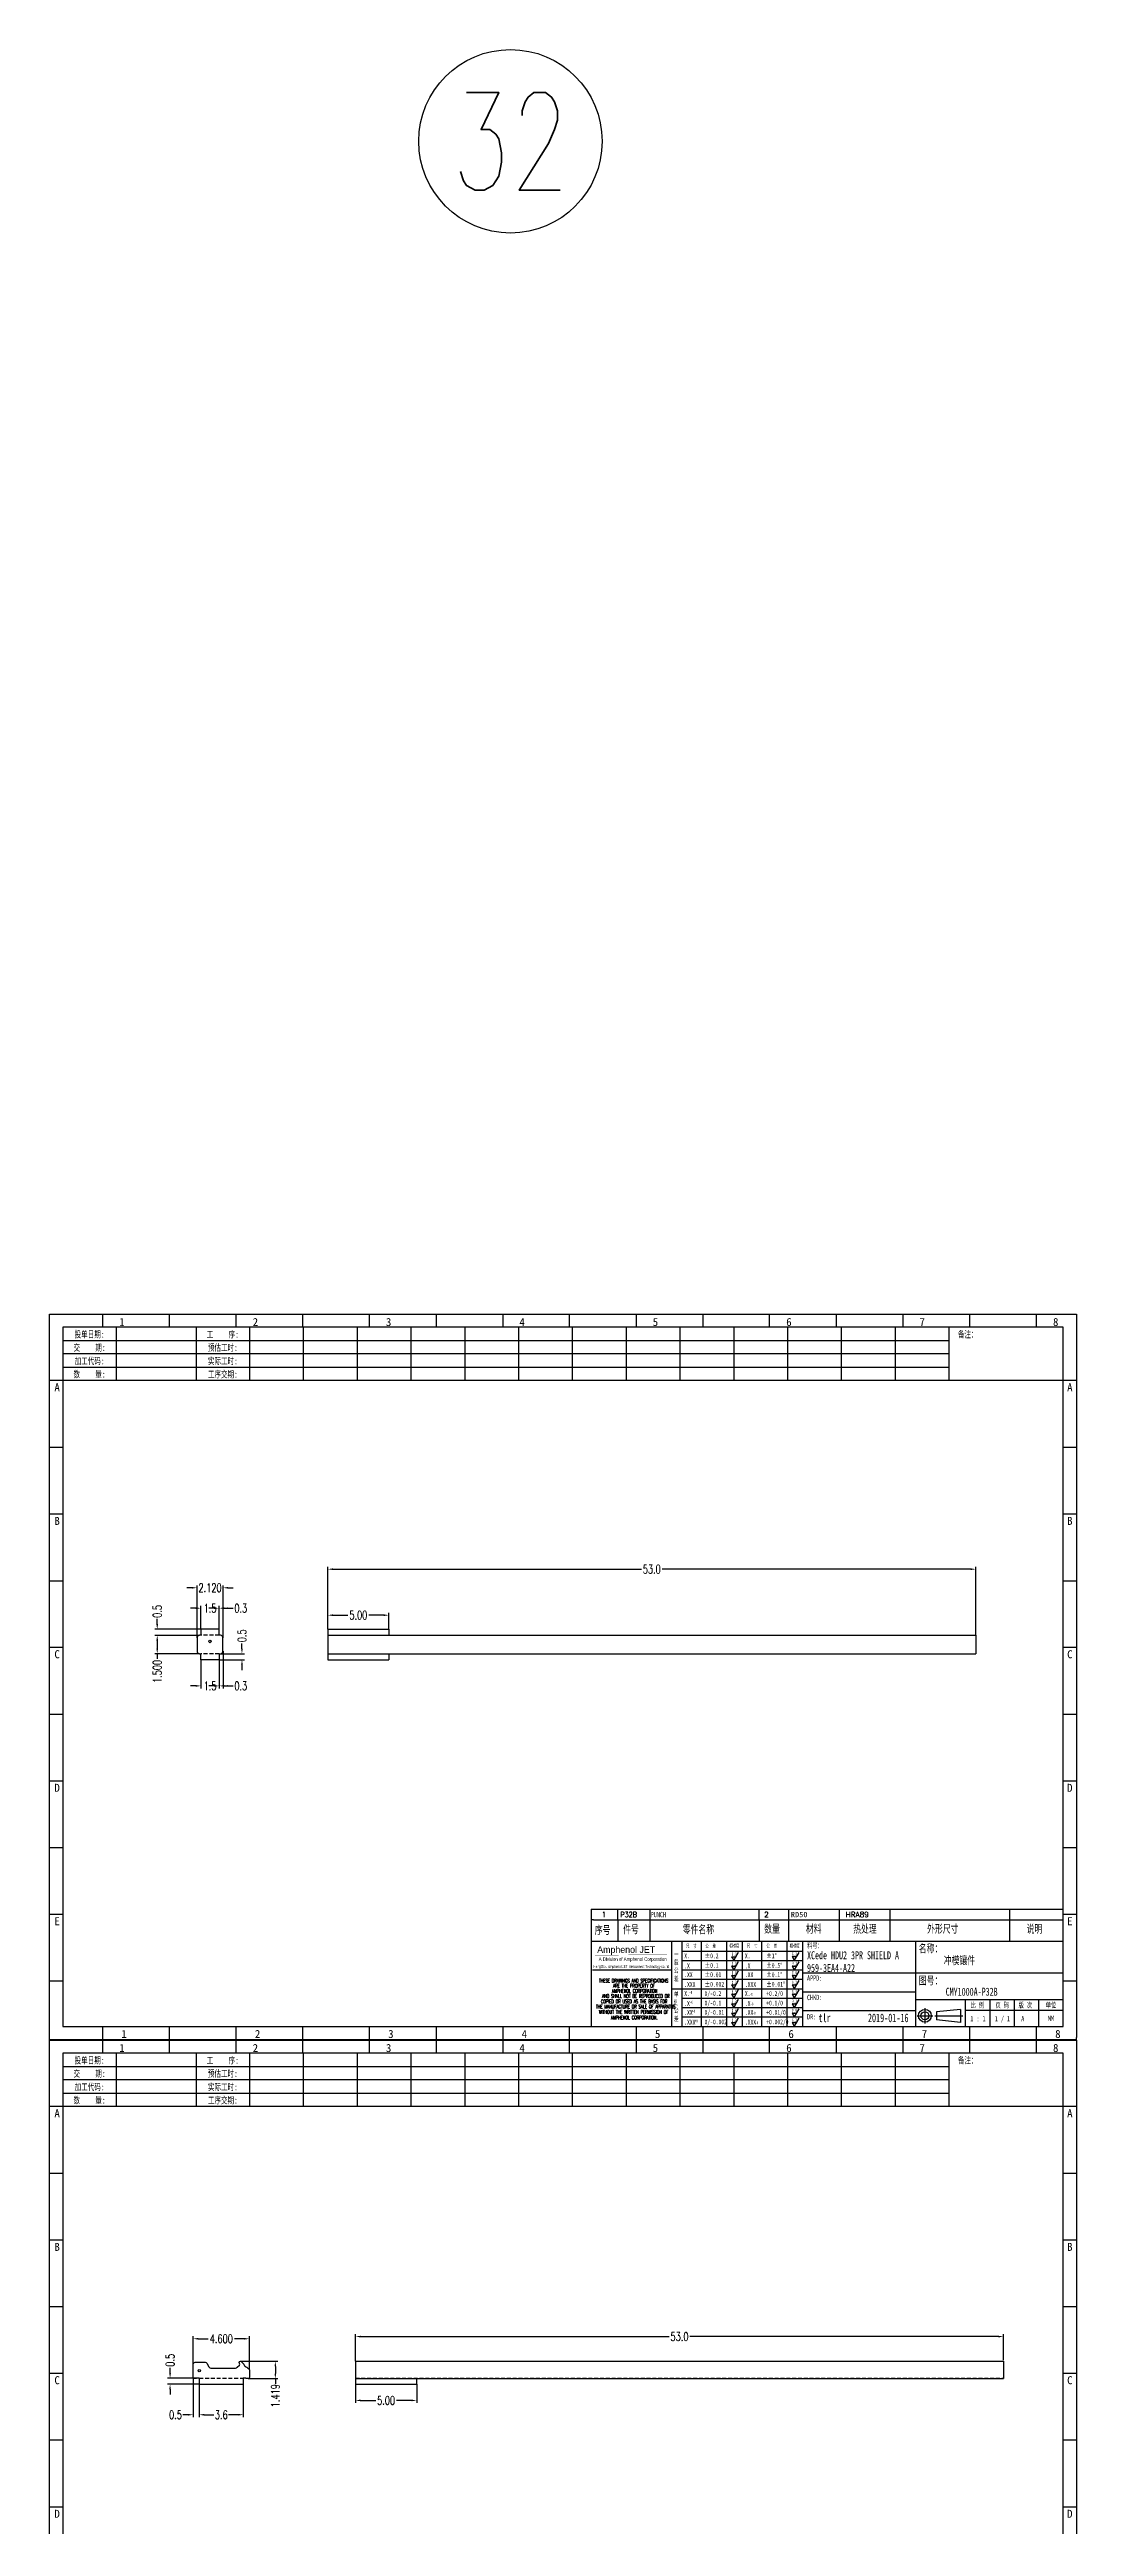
# Model space of a CAD drawing. Header units: millimetres. Extents: x -2852 to 5627, y -2271 to 1849.
# Drawn here: x -1342.4 to -1258.4, y 11.4 to 213.8 of the extents above; entities that cross this region are included whole.
import ezdxf
from ezdxf.enums import TextEntityAlignment as Align

# ---------------------------------------------------------------- set-up
doc = ezdxf.new("R2010")
doc.units = ezdxf.units.MM
doc.header["$PDSIZE"] = 3
doc.linetypes.add('DASHED2', pattern=[9.525, 6.35, -3.175])
for name, color, linetype in [('1', 7, 'Continuous'), ('11', 4, 'DASHED2'), ('41', 1, 'Continuous'), ('66', 1, 'Continuous'), ('PUNCH', 1, 'Continuous')]:
    doc.layers.add(name, color=color, linetype=linetype)
doc.styles.add('CH', font='仿宋_GB2312_0.ttf')
doc.styles.add('jet01', font='simplex.shx', dxfattribs={"width": 0.7, "bigfont": 'hztxt.shx'})
doc.styles.add('jet02', font='simplex.shx', dxfattribs={"width": 0.7})
doc.styles.add('SIMPLEX', font='SIMPLEX')
doc.styles.get("Standard").update_dxf_attribs({"font": '仿宋_GB2312_0.ttf', "width": 0.7})
doc.styles.add('TEXTSTYLE_1', font='TRIUMB.TTF')
doc.styles.add('TEXTSTYLE_2', font='TRIUM.TTF')
doc.styles.add('tk', font='', dxfattribs={"width": 0.7})
doc.styles.add('tk 2', font='仿宋_GB2312_0.ttf', dxfattribs={"width": 0.65})
doc.styles.add('tk 4', font='simplex.shx', dxfattribs={"width": 0.65, "bigfont": 'bigfont.shx'})
doc.styles.get('tk').set_extended_font_data('NSimSun')
doc.dimstyles.new('jet02', dxfattribs={"dimtxt": 3.5, "dimasz": 2.1, "dimexe": 1, "dimexo": 0, "dimgap": 0.5, "dimtad": 0, "dimtoh": 1, "dimdec": 3, "dimzin": 9, "dimdsep": 46, "dimtxsty": 'jet02', "dimcen": 0, "dimclrt": 256, "dimazin": 2, "dimtfac": 1, "dimtdec": 3, "dimtofl": 0, "dimtmove": 0, "dimatfit": 1, "dimfxl": 0, "dimarcsym": 0})

# ---------------------------------------------------------------- blocks, each defined once
blk = doc.blocks.new('A3-N')
at = {"layer": '1', "color": 1}
for p, q in [((0, 0), (0, 296.7)), ((0, 296.7), (420, 296.7)), ((21.8, 291.3), (21.8, 296.7)), ((49.1, 291.3), (49.1, 296.7)), ((76.4, 291.3), (76.4, 296.7)), ((103.6, 291.3), (103.6, 296.7)), ((103.6, 291.3), (103.6, 296.7)), ((103.6, 291.3), (103.6, 296.7)), ((130.9, 291.3), (130.9, 296.7)), ((158.2, 291.3), (158.2, 296.7)), ((185.5, 291.3), (185.5, 296.7)), ((212.7, 291.3), (212.7, 296.7)), ((240, 291.3), (240, 296.7)), ((267.3, 291.3), (267.3, 296.7)), ((294.5, 291.3), (294.5, 296.7)), ((321.8, 291.3), (321.8, 296.7)), ((349.1, 291.3), (349.1, 296.7)), ((376.4, 291.3), (376.4, 296.7)), ((403.6, 291.3), (403.6, 296.7)), ((420, 296.7), (420, 1)), ((5.5, 269.5), (0, 269.5)), ((420, 269.5), (414.5, 269.5)), ((5.5, 242.2), (0, 242.2)), ((420, 242.2), (414.5, 242.2)), ((5.5, 214.9), (0, 214.9)), ((420, 214.9), (414.5, 214.9)), ((5.5, 187.6), (0, 187.6)), ((420, 187.6), (414.5, 187.6)), ((5.5, 160.4), (0, 160.4)), ((420, 160.4), (414.5, 160.4)), ((5.5, 133.1), (0, 133.1)), ((420, 133.1), (414.5, 133.1)), ((5.5, 105.8), (0, 105.8)), ((420, 105.8), (414.5, 105.8)), ((5.5, 78.5), (0, 78.5)), ((420, 78.5), (414.5, 78.5)), ((5.5, 51.3), (0, 51.3)), ((420, 51.3), (414.5, 51.3)), ((222.5, 49.1), (221.5, 49.1)), ((221.5, 49.1), (221.5, 40.4)), ((222.5, 49.1), (414.5, 49.1)), ((232.4, 49.1), (232.4, 40.4)), ((245.5, 49.1), (245.5, 40.4)), ((290.2, 49.1), (290.2, 40.4)), ((302.2, 49.1), (302.2, 40.4)), ((322.9, 49.1), (322.9, 40.4)), ((343.6, 49.1), (343.6, 40.4)), ((392.7, 40.4), (392.7, 49.1)), ((258.6, 40.4), (258.6, 5.4)), ((308, 32.4), (258.6, 32.4)), ((266.5, 40.4), (266.5, 5.4)), ((276.8, 40.4), (276.8, 5.5)), ((291.2, 40.4), (291.2, 5.4)), ((301.5, 40.4), (301.5, 5.5)), ((308, 40.4), (308, 5.4)), ((354.1, 40.4), (354.1, 5.4)), ((5.5, 24), (0, 24)), ((308, 28.5), (258.6, 28.5)), ((308, 24.7), (258.6, 24.7)), ((414.5, 27.3), (308, 27.3)), ((420, 24), (414.5, 24)), ((308, 17), (258.6, 17)), ((308, 13.1), (258.6, 13.1)), ((354.1, 19.6), (308, 19.6)), ((308, 12), (354.1, 12)), ((414.5, 16.4), (354.1, 16.4)), ((372.5, 12.5), (362.7, 11.5)), ((362.7, 11.5), (362.7, 8.2)), ((372.5, 12.5), (372.5, 7.2)), ((374.5, 16.4), (374.5, 5.5)), ((414.5, 12), (374.5, 12)), ((384.5, 16.4), (384.5, 5.5)), ((394.5, 16.4), (394.5, 5.5)), ((404.5, 16.4), (404.5, 5.5)), ((1, 0), (0, 0)), ((420, 0), (1, 0)), ((21.8, 0), (21.8, 5.5)), ((49.1, 0), (49.1, 5.5)), ((76.4, 0), (76.4, 5.5)), ((103.6, 0), (103.6, 5.5)), ((130.9, 0), (130.9, 5.5)), ((158.2, 0), (158.2, 5.5)), ((185.5, 0), (185.5, 5.5)), ((212.7, 0), (212.7, 5.5)), ((240, 0), (240, 5.5)), ((308, 9.3), (258.6, 9.3)), ((267.3, 0), (267.3, 5.5)), ((294.5, 0), (294.5, 5.5)), ((321.8, 0), (321.8, 5.5)), ((349.1, 0), (349.1, 5.5)), ((372.5, 7.2), (362.7, 8.2)), ((376.4, 0), (376.4, 5.5)), ((403.6, 0), (403.6, 5.5)), ((420, 0), (420, 1))]:
    blk.add_line(p, q, dxfattribs=at)
at = {"layer": '1'}
for p, q in [((414.5, 278.2), (414.5, 284.7)), ((221.5, 40.4), (221.5, 5.4)), ((221.5, 40.4), (414.5, 40.4)), ((221.5, 40.4), (414.5, 40.4)), ((254.4, 40.4), (254.4, 5.4)), ((308, 36.2), (258.6, 36.2)), ((283.3, 40.4), (283.3, 5.5)), ((222.1, 28.7), (254.1, 28.7)), ((308, 20.8), (254.4, 20.8))]:
    blk.add_line(p, q, dxfattribs=at)
at = {"layer": '1', "color": 1, "ltscale": 0.05}
for p, q in [((278.9, 34), (279.8, 32.6)), ((278.9, 34), (280.6, 34)), ((281.7, 35.8), (279.8, 32.6)), ((281.7, 32), (279.8, 28.7)), ((303.7, 34.1), (304.5, 32.6)), ((303.7, 34.1), (305.4, 34.1)), ((306.4, 35.8), (304.5, 32.6)), ((306.4, 32), (304.5, 28.7)), ((278.9, 30.2), (279.8, 28.7)), ((278.9, 30.2), (280.6, 30.2)), ((278.9, 26.3), (279.8, 24.9)), ((278.9, 26.3), (280.6, 26.3)), ((278.9, 22.5), (280.6, 22.5)), ((278.9, 22.5), (279.8, 21)), ((281.7, 28.1), (279.8, 24.9)), ((281.7, 24.3), (279.8, 21)), ((281.7, 20.5), (279.8, 17.2)), ((303.7, 30.2), (305.4, 30.2)), ((303.7, 30.2), (304.5, 28.7)), ((303.7, 26.4), (304.5, 24.9)), ((303.7, 26.4), (305.4, 26.4)), ((303.7, 22.5), (305.4, 22.5)), ((303.7, 22.5), (304.5, 21)), ((306.4, 28.1), (304.5, 24.9)), ((306.4, 24.3), (304.5, 21)), ((306.4, 20.5), (304.5, 17.2)), ((278.9, 18.7), (279.8, 17.2)), ((278.9, 18.7), (280.6, 18.7)), ((278.9, 14.8), (280.6, 14.8)), ((278.9, 14.8), (279.8, 13.3)), ((278.9, 11), (279.8, 9.5)), ((278.9, 11), (280.6, 11)), ((281.7, 16.6), (279.8, 13.3)), ((281.7, 12.8), (279.8, 9.5)), ((303.7, 18.7), (304.5, 17.2)), ((303.7, 18.7), (305.4, 18.7)), ((303.7, 14.8), (305.4, 14.8)), ((303.7, 14.8), (304.5, 13.3)), ((303.7, 11), (304.5, 9.5)), ((303.7, 11), (305.4, 11)), ((306.4, 16.6), (304.5, 13.3)), ((306.4, 12.8), (304.5, 9.5)), ((278.9, 7.1), (279.8, 5.6)), ((278.9, 7.1), (280.6, 7.1)), ((281.7, 8.9), (279.8, 5.6)), ((303.7, 7.1), (305.4, 7.1)), ((303.7, 7.1), (304.5, 5.6)), ((306.4, 8.9), (304.5, 5.6))]:
    blk.add_line(p, q, dxfattribs=at)
at = {"layer": '1', "color": 1, "ltscale": 0.1}
for p, q in [((358, 13), (358, 6.7)), ((354.9, 9.9), (361.2, 9.9)), ((362, 9.9), (373.5, 9.9))]:
    blk.add_line(p, q, dxfattribs=at)
at = {"layer": '1'}
blk.add_lwpolyline([(221.5, 5.5), (414.5, 5.5), (414.5, 291.3), (5.5, 291.3), (5.5, 5.5), (414.5, 5.5)], dxfattribs=at)
at = {"layer": '1', "color": 7, "linetype": 'Continuous', "const_width": 0.123}
blk.add_lwpolyline([(223.1, 34.7), (252.6, 34.8)], dxfattribs=at)
at = {"layer": '1', "color": 1}
for radius in [2.62, 1.64]:
    blk.add_circle((358, 9.9), radius, dxfattribs=at)
at = {"layer": '41'}
for p, q in [((367.8, 285.8), (5.5, 285.8)), ((27.3, 291.3), (27.3, 269.5)), ((60, 291.3), (60, 269.5)), ((81.8, 291.3), (81.8, 269.5)), ((103.8, 291.3), (103.8, 269.5)), ((125.8, 291.3), (125.8, 269.5)), ((147.8, 291.3), (147.8, 269.5)), ((169.8, 291.3), (169.8, 269.5)), ((191.8, 291.3), (191.8, 269.5)), ((213.8, 291.3), (213.8, 269.5)), ((235.8, 291.3), (235.8, 269.5)), ((257.8, 291.3), (257.8, 269.5)), ((279.8, 291.3), (279.8, 269.5)), ((301.8, 291.3), (301.8, 269.5)), ((323.8, 291.3), (323.8, 269.5)), ((345.8, 291.3), (345.8, 269.5)), ((367.8, 291.3), (367.8, 269.5)), ((367.8, 280.4), (5.5, 280.4)), ((367.8, 274.9), (5.5, 274.9)), ((414.5, 269.5), (5.5, 269.5))]:
    blk.add_line(p, q, dxfattribs=at)
at = {"layer": '1', "color": 1}
for s, p in [('1', (29.6, 295.1)), ('2', (84.2, 295.1)), ('3', (138.7, 295.1)), ('4', (193.3, 295.1)), ('5', (247.8, 295.1)), ('6', (302.4, 295.1)), ('7', (356.9, 295.1)), ('8', (411.5, 295.1)), ('1', (30.5, 4.1)), ('2', (85.1, 4.1)), ('3', (139.6, 4.1)), ('4', (194.2, 4.1)), ('5', (248.7, 4.1)), ('6', (303.3, 4.1)), ('7', (357.8, 4.1)), ('8', (412.4, 4.1))]:
    blk.add_text(s, height=3.27, dxfattribs=at).set_placement(p, align=Align.TOP_CENTER)
at = {"layer": '1', "style": 'tk', "width": 0.7}
for s, p in [('投单日期:', (16.4, 288.5)), ('交    期:', (16.4, 283.1)), ('工    序:', (70.9, 288.5)), ('预估工时:', (70.9, 283.1)), ('备注：', (375.5, 288.5)), ('加工代码:', (16.4, 277.6)), ('数    量:', (16.4, 272.2)), ('实际工时:', (70.9, 277.6)), ('工序交期:', (70.9, 272.2))]:
    blk.add_text(s, height=2.73, dxfattribs=at).set_placement(p, align=Align.MIDDLE)
at = {"layer": '1', "color": 1}
for s, p in [('A', (2, 268.4)), ('B', (2, 213.8)), ('C', (2, 159.3)), ('D', (2, 104.7)), ('E', (2, 50.2))]:
    blk.add_text(s, height=3.27, dxfattribs=at).set_placement(p, align=Align.TOP_LEFT)
for s, p in [('A', (418.4, 268.4)), ('B', (418.4, 213.8)), ('C', (418.4, 159.3)), ('D', (418.4, 104.7)), ('E', (418.4, 50.2))]:
    blk.add_text(s, height=3.27, dxfattribs=at).set_placement(p, align=Align.TOP_RIGHT)
at = {"layer": '1', "color": 1, "style": 'tk 2', "width": 0.7}
for s, height, p in [('序号', 3.27, (223, 43.3)), ('件号', 3.27, (234.6, 43.6)), ('零件名称', 3.27, (259, 43.6)), ('数量', 3.27, (292.3, 43.8)), ('材料', 3.27, (309.3, 43.8)), ('热处理', 3.27, (328.7, 43.8)), ('外形尺寸', 3.27, (358.9, 43.8)), ('说明', 3.27, (399.6, 43.8)), ('料号：', 2.18, (309.8, 37.5)), ('名称：', 3.27, (355.5, 35.8)), ('图号：', 3.27, (355.5, 22.7)), ('比 例', 2.18, (376.7, 13.2)), ('页 码', 2.18, (386.9, 13.2)), ('版 次', 2.18, (396.3, 13.2)), ('单位', 2.18, (407.4, 13.2))]:
    blk.add_text(s, height=height, dxfattribs=at).set_placement(p)
at = {"layer": '1', "color": 7, "linetype": 'Continuous'}
for s, height, style, width, p in [('HangZhou Amphenol JET Interconnect Technology co.,ltd ', 1.2, 'TEXTSTYLE_2', 0.6, (222.5, 29.4)), ('A Division of Amphenol Corporation', 1.5, 'TEXTSTYLE_2', 0.7, (224.6, 32.3)), ('THESE DRAWINGS AND SPECIFICATIONS', 1.5, 'tk 4', 0.6, (224.7, 23.5)), ('AMPHENOL CORPORATION', 1.5, 'tk 4', 0.6, (230, 19.3)), ('ARE THE PROPERTY OF', 1.5, 'tk 4', 0.6, (230.5, 21.4)), ('THE MANUFACTURE OR SALE OF APPARATUS', 1.5, 'tk 4', 0.6, (223.5, 12.9)), ('WITHOUT THE WRITTEN PERMISSION OF', 1.5, 'tk 4', 0.6, (224.7, 10.7)), ('COPIED OR USED AS THE BASIS FOR', 1.5, 'tk 4', 0.6, (225.5, 15)), ('AND SHALL NOT BE REPRODUCED OR', 1.5, 'tk 4', 0.6, (226, 17.2)), ('AMPHENOL CORPORATION.', 1.5, 'tk 4', 0.6, (229.6, 8.4))]:
    blk.add_text(s, height=height, dxfattribs=dict(at, style=style, width=width)).set_placement(p)
at = {"layer": '1', "color": 7, "linetype": 'Continuous', "style": 'TEXTSTYLE_1'}
blk.add_text('Amphenol JET', height=2.7, dxfattribs=at).set_placement((224, 35.6))
at = {"layer": '1', "color": 1, "style": 'tk 2', "width": 0.7}
for s, p in [('X.', (259.6, 34.4)), ('.X', (259.6, 30.3)), ('%%P0.2', (267.9, 34.4)), ('%%P0.1', (267.9, 30.5)), ('X.', (284.4, 34.4)), ('.X', (284.4, 30.3)), ('%%P1%%D', (293.1, 34.4)), ('%%P0.5%%D', (293.1, 30.5)), ('.XX', (259.6, 26.7)), ('.XXX', (259.6, 22.7)), ('%%P0.01', (267.9, 26.7)), ('%%P0.002', (267.9, 22.8)), ('.XX', (284.4, 26.7)), ('.XXX', (284.4, 22.7)), ('%%P0.1%%D', (293.1, 26.7)), ('%%P0.01%%D', (293.1, 22.8)), ('X.', (259.6, 19)), ('.X', (259.6, 14.9)), ('.XX', (259.6, 11.3)), ('0/-0.2', (267.9, 19)), ('0/-0.1', (267.9, 15.1)), ('0/-0.01', (267.9, 11.3)), ('X.', (284.4, 19)), ('.X', (284.4, 14.9)), ('.XX', (284.4, 11.3)), ('+0.2/0', (293.1, 19)), ('+0.1/0', (293.1, 15.1)), ('+0.01/0', (293.1, 11.3)), ('.XXX', (259.6, 7.3)), ('0/-0.002', (267.9, 7.4)), ('.XXX', (284.4, 7.3)), ('+0.002/0', (293.1, 7.4))]:
    blk.add_text(s, height=2, dxfattribs=at).set_placement(p, align=Align.MIDDLE_LEFT)
at = {"layer": '1', "color": 1, "ltscale": 0.05, "style": 'tk 2', "width": 0.5}
for s, p in [('3.2', (279, 30.4)), ('6.3', (279, 34.3)), ('6.3', (303.7, 34.3)), ('3.2', (303.7, 30.4)), ('0.8', (279, 26.6)), ('0.2', (279, 22.7)), ('6.3', (279, 18.9)), ('0.8', (303.7, 26.6)), ('0.2', (303.7, 22.7)), ('6.3', (303.7, 18.9)), ('3.2', (279, 15)), ('0.8', (279, 11.2)), ('3.2', (303.7, 15)), ('0.8', (303.7, 11.2)), ('0.2', (279, 7.3)), ('0.2', (303.7, 7.3))]:
    blk.add_text(s, height=1.6, dxfattribs=at).set_placement(p)
at = {"layer": '1', "style": 'tk 2', "width": 0.7}
for s, p in [('APPD:', (309.8, 24.2)), ('CHKD:', (309.8, 16.3)), ('DR:', (309.8, 8.4))]:
    blk.add_text(s, height=2.18, dxfattribs=at).set_placement(p)
at = {"layer": '1', "color": 7, "style": 'tk 2', "width": 0.7}
blk.add_text('MM', height=2.18, dxfattribs=at).set_placement((408.3, 7.7))
at = {"layer": '1', "ltscale": 0.05, "char_height": 2, "width": 2.519, "attachment_point": 1, "style": 'tk 2'}
for s, insert in [('一般公差', (255.4, 36.1)), ('单侧公差', (255.4, 19.7))]:
    blk.add_mtext(s, dxfattribs=dict(at, insert=insert))
at = {"layer": '1', "color": 1, "ltscale": 0.05, "char_height": 1.5, "width": 6.363, "attachment_point": 1, "style": 'tk 2'}
for s, insert in [('尺  寸', (260.3, 39.2)), ('公  差', (268.2, 39.2)), ('粗糙度', (278, 39.3)), ('尺  寸', (285.2, 39.3)), ('公  差', (293.2, 39.3)), ('粗糙度', (302.7, 39.3))]:
    blk.add_mtext(s, dxfattribs=dict(at, insert=insert))
at = {"layer": '1', "color": 1, "ltscale": 0.05, "char_height": 1.2, "width": 5.14, "attachment_point": 1, "line_spacing_factor": 0.8, "style": 'tk 2'}
for s, insert in [('+0', (261.6, 20.1)), ('+0', (261.9, 16.1)), ('+0', (262.8, 12.4)), ('-0', (286.3, 19.3)), ('-0', (286.6, 15.3)), ('-0', (287.5, 11.6)), ('+0', (263.9, 8.4)), ('-0', (288.6, 7.6))]:
    blk.add_mtext(s, dxfattribs=dict(at, insert=insert))
at = {"layer": '1', "style": 'tk 2', "width": 0.7}
for tag, p in [('PATR-NO1', (309.8, 33)), ('PATR-NO2', (309.8, 27.8)), ('TITLE', (365.7, 30.9)), ('DWG-NO:', (366.5, 18.1))]:
    blk.add_attdef(tag, p, '', height=3.27, dxfattribs=at)
at = {"layer": '1', "color": 1, "style": 'tk 2', "width": 0.7}
for tag, p in [('DRAW', (314.5, 7.3)), ('DATE', (334.7, 7.3))]:
    blk.add_attdef(tag, p, '', height=3.49, dxfattribs=at)
at = {"layer": '1', "style": 'tk 2', "width": 0.7}
for tag, p in [('SCALE', (376.6, 8.7)), ('SHEET', (386.6, 8.7)), ('REV', (397.4, 8.7))]:
    blk.add_attdef(tag, text='', height=2.18, dxfattribs=at).set_placement(p, align=Align.MIDDLE_LEFT)
blk = doc.blocks.new('FB3')
at = {"layer": '1', "color": 1}
for p, q in [((0, 4.4), (193.1, 4.4)), ((0, 4.4), (0, 0)), ((10.9, 4.4), (10.9, 0)), ((24, 4.4), (24, 0)), ((68.7, 4.4), (68.7, 0)), ((80.7, 4.4), (80.7, 0)), ((101.5, 4.4), (101.5, 0)), ((122.2, 4.4), (122.2, 0)), ((171.3, 0), (171.3, 4.4))]:
    blk.add_line(p, q, dxfattribs=at)
at = {"layer": '1'}
for tag, style, p in [('ITEM', 'SIMPLEX', (4.4, 2.2)), ('PARTNO', 'SIMPLEX', (12, 2.2)), ('QTY', 'SIMPLEX', (74.2, 2.2)), ('MATL', 'CH', (81.7, 2.2)), ('FINISH', 'SIMPLEX', (104.2, 2.2)), ('SPEC', 'SIMPLEX', (130.9, 2.2)), ('REMARK', 'SIMPLEX', (174.1, 2.2))]:
    blk.add_attdef(tag, text='', height=2.18, dxfattribs=dict(at, style=style)).set_placement(p, align=Align.MIDDLE_LEFT)
at = {"layer": '1', "style": 'tk', "width": 0.7}
blk.add_attdef('DIE', text='', height=2.18, dxfattribs=at).set_placement((24.4, 2.2), align=Align.MIDDLE_LEFT)
blk = doc.blocks.new('*D1787')
at = {"layer": '41', "ltscale": 0.05}
for p, q in [((-415.54, -2364.34), (-415.96, -2364.34)), ((-415.12, -2368.43), (-415.12, -2364.14)), ((-413, -2368.43), (-413, -2364.14)), ((-412.58, -2364.34), (-412.16, -2364.34))]:
    blk.add_line(p, q, dxfattribs=at)
for points in [[(-415.54, -2364.27), (-415.54, -2364.41), (-415.12, -2364.34)], [(-412.58, -2364.27), (-412.58, -2364.41), (-413, -2364.34)]]:
    blk.add_solid(points, dxfattribs=at)
at = {"layer": 'Defpoints', "color": 0, "ltscale": 0.05}
for p in [(-413, -2364.34), (-415.12, -2368.43), (-413, -2368.43)]:
    blk.add_point(p, dxfattribs=at)
at = {"layer": '41', "ltscale": 0.05, "insert": (-414.06, -2364.34), "char_height": 0.7, "attachment_point": 5, "style": 'jet02'}
blk.add_mtext('2.120', dxfattribs=at)
blk = doc.blocks.new('*D1788')
at = {"layer": '41', "ltscale": 0.05}
for p, q in [((-414.92, -2368.23), (-418.58, -2368.23)), ((-418.38, -2368.65), (-418.38, -2369.31)), ((-414.92, -2369.73), (-418.58, -2369.73)), ((-418.38, -2369.73), (-418.38, -2370.15))]:
    blk.add_line(p, q, dxfattribs=at)
for points in [[(-418.45, -2368.65), (-418.31, -2368.65), (-418.38, -2368.23)], [(-418.45, -2369.31), (-418.31, -2369.31), (-418.38, -2369.73)]]:
    blk.add_solid(points, dxfattribs=at)
at = {"layer": 'Defpoints', "color": 0, "ltscale": 0.05}
for p in [(-414.92, -2368.23), (-418.38, -2369.73), (-414.92, -2369.73)]:
    blk.add_point(p, dxfattribs=at)
at = {"layer": '41', "ltscale": 0.05, "insert": (-418.38, -2371.18), "char_height": 0.7, "attachment_point": 5, "rotation": 90, "style": 'jet02'}
blk.add_mtext('1.500', dxfattribs=at)
blk = doc.blocks.new('*D1789')
at = {"layer": '41', "ltscale": 0.05}
for p, q in [((-418.38, -2367.31), (-418.38, -2366.89)), ((-414.81, -2367.73), (-418.58, -2367.73)), ((-414.92, -2368.23), (-418.58, -2368.23)), ((-418.38, -2368.65), (-418.38, -2369.07))]:
    blk.add_line(p, q, dxfattribs=at)
for points in [[(-418.45, -2367.31), (-418.31, -2367.31), (-418.38, -2367.73)], [(-418.45, -2368.65), (-418.31, -2368.65), (-418.38, -2368.23)]]:
    blk.add_solid(points, dxfattribs=at)
at = {"layer": 'Defpoints', "color": 0, "ltscale": 0.05}
for p in [(-418.38, -2367.73), (-414.92, -2368.23), (-414.81, -2367.73)]:
    blk.add_point(p, dxfattribs=at)
at = {"layer": '41', "ltscale": 0.05, "insert": (-418.38, -2366.27), "char_height": 0.7, "attachment_point": 5, "rotation": 90, "style": 'jet02'}
blk.add_mtext('0.5', dxfattribs=at)
blk = doc.blocks.new('*D1790')
at = {"layer": '41', "ltscale": 0.05}
for p, q in [((-411.45, -2369.31), (-411.45, -2368.89)), ((-413.31, -2370.23), (-411.25, -2370.23)), ((-413.2, -2369.73), (-411.25, -2369.73)), ((-411.45, -2370.65), (-411.45, -2371.07))]:
    blk.add_line(p, q, dxfattribs=at)
for points in [[(-411.52, -2369.31), (-411.38, -2369.31), (-411.45, -2369.73)], [(-411.52, -2370.65), (-411.38, -2370.65), (-411.45, -2370.23)]]:
    blk.add_solid(points, dxfattribs=at)
at = {"layer": 'Defpoints', "color": 0, "ltscale": 0.05}
for p in [(-413.31, -2370.23), (-413.2, -2369.73), (-411.45, -2370.23)]:
    blk.add_point(p, dxfattribs=at)
at = {"layer": '41', "ltscale": 0.05, "insert": (-411.45, -2368.27), "char_height": 0.7, "attachment_point": 5, "rotation": 90, "style": 'jet02'}
blk.add_mtext('0.5', dxfattribs=at)
blk = doc.blocks.new('*D1791')
at = {"layer": '41', "ltscale": 0.05}
for p, q in [((-415.23, -2366.01), (-415.65, -2366.01)), ((-414.81, -2367.73), (-414.81, -2365.81)), ((-413.31, -2367.73), (-413.31, -2365.81)), ((-412.89, -2366.01), (-412.47, -2366.01))]:
    blk.add_line(p, q, dxfattribs=at)
for points in [[(-415.23, -2365.94), (-415.23, -2366.08), (-414.81, -2366.01)], [(-412.89, -2365.94), (-412.89, -2366.08), (-413.31, -2366.01)]]:
    blk.add_solid(points, dxfattribs=at)
at = {"layer": 'Defpoints', "color": 0, "ltscale": 0.05}
for p in [(-414.81, -2366.01), (-414.81, -2367.73), (-413.31, -2367.73)]:
    blk.add_point(p, dxfattribs=at)
at = {"layer": '41', "ltscale": 0.05, "insert": (-414.06, -2366.01), "char_height": 0.7, "attachment_point": 5, "style": 'jet02'}
blk.add_mtext('1.5', dxfattribs=at)
blk = doc.blocks.new('*D1792')
at = {"layer": '41', "ltscale": 0.05}
for p, q in [((-413.73, -2366.01), (-414.15, -2366.01)), ((-413.31, -2367.73), (-413.31, -2365.81)), ((-413, -2368.43), (-413, -2365.81)), ((-412.58, -2366.01), (-412.16, -2366.01))]:
    blk.add_line(p, q, dxfattribs=at)
for points in [[(-413.73, -2365.94), (-413.73, -2366.08), (-413.31, -2366.01)], [(-412.58, -2365.94), (-412.58, -2366.08), (-413, -2366.01)]]:
    blk.add_solid(points, dxfattribs=at)
at = {"layer": 'Defpoints', "color": 0, "ltscale": 0.05}
for p in [(-413, -2366.01), (-413.31, -2367.73), (-413, -2368.43)]:
    blk.add_point(p, dxfattribs=at)
at = {"layer": '41', "ltscale": 0.05, "insert": (-411.55, -2366.01), "char_height": 0.7, "attachment_point": 5, "style": 'jet02'}
blk.add_mtext('0.3', dxfattribs=at)
blk = doc.blocks.new('*D1793')
at = {"layer": '41', "ltscale": 0.05}
for p, q in [((-413.31, -2370.23), (-413.31, -2372.56)), ((-413, -2369.53), (-413, -2372.56)), ((-413.73, -2372.36), (-414.15, -2372.36)), ((-412.58, -2372.36), (-412.16, -2372.36))]:
    blk.add_line(p, q, dxfattribs=at)
for points in [[(-413.73, -2372.29), (-413.73, -2372.43), (-413.31, -2372.36)], [(-412.58, -2372.29), (-412.58, -2372.43), (-413, -2372.36)]]:
    blk.add_solid(points, dxfattribs=at)
at = {"layer": 'Defpoints', "color": 0, "ltscale": 0.05}
for p in [(-413.31, -2370.23), (-413, -2369.53), (-413, -2372.36)]:
    blk.add_point(p, dxfattribs=at)
at = {"layer": '41', "ltscale": 0.05, "insert": (-411.55, -2372.36), "char_height": 0.7, "attachment_point": 5, "style": 'jet02'}
blk.add_mtext('0.3', dxfattribs=at)
blk = doc.blocks.new('*D1794')
at = {"layer": '41', "ltscale": 0.05}
for p, q in [((-414.81, -2370.23), (-414.81, -2372.56)), ((-413.31, -2370.23), (-413.31, -2372.56)), ((-415.23, -2372.36), (-415.65, -2372.36)), ((-412.89, -2372.36), (-412.47, -2372.36))]:
    blk.add_line(p, q, dxfattribs=at)
for points in [[(-415.23, -2372.29), (-415.23, -2372.43), (-414.81, -2372.36)], [(-412.89, -2372.29), (-412.89, -2372.43), (-413.31, -2372.36)]]:
    blk.add_solid(points, dxfattribs=at)
at = {"layer": 'Defpoints', "color": 0, "ltscale": 0.05}
for p in [(-414.81, -2370.23), (-413.31, -2370.23), (-414.81, -2372.36)]:
    blk.add_point(p, dxfattribs=at)
at = {"layer": '41', "ltscale": 0.05, "insert": (-414.06, -2372.36), "char_height": 0.7, "attachment_point": 5, "style": 'jet02'}
blk.add_mtext('1.5', dxfattribs=at)
blk = doc.blocks.new('*D1795')
at = {"layer": '41', "ltscale": 0.05}
for p, q in [((-404.43, -2367.73), (-404.43, -2366.38)), ((-404.01, -2366.58), (-402.78, -2366.58)), ((-399.85, -2366.58), (-401.08, -2366.58)), ((-399.43, -2367.73), (-399.43, -2366.38))]:
    blk.add_line(p, q, dxfattribs=at)
for points in [[(-404.01, -2366.51), (-404.01, -2366.65), (-404.43, -2366.58)], [(-399.85, -2366.51), (-399.85, -2366.65), (-399.43, -2366.58)]]:
    blk.add_solid(points, dxfattribs=at)
at = {"layer": 'Defpoints', "color": 0, "ltscale": 0.05}
for p in [(-404.43, -2366.58), (-404.43, -2367.73), (-399.43, -2367.73)]:
    blk.add_point(p, dxfattribs=at)
at = {"layer": '41', "ltscale": 0.05, "insert": (-401.93, -2366.58), "char_height": 0.7, "attachment_point": 5, "style": 'jet02'}
blk.add_mtext('5.00', dxfattribs=at)
blk = doc.blocks.new('*D1796')
at = {"layer": '41', "ltscale": 0.05}
for p, q in [((-404.43, -2367.73), (-404.43, -2362.62)), ((-404.01, -2362.82), (-378.78, -2362.82)), ((-351.85, -2362.82), (-377.08, -2362.82)), ((-351.43, -2368.23), (-351.43, -2362.62))]:
    blk.add_line(p, q, dxfattribs=at)
for points in [[(-404.01, -2362.75), (-404.01, -2362.89), (-404.43, -2362.82)], [(-351.85, -2362.75), (-351.85, -2362.89), (-351.43, -2362.82)]]:
    blk.add_solid(points, dxfattribs=at)
at = {"layer": 'Defpoints', "color": 0, "ltscale": 0.05}
for p in [(-351.43, -2362.82), (-404.43, -2367.73), (-351.43, -2368.23)]:
    blk.add_point(p, dxfattribs=at)
at = {"layer": '41', "ltscale": 0.05, "insert": (-377.93, -2362.82), "char_height": 0.7, "attachment_point": 5, "style": 'jet02'}
blk.add_mtext('53.0', dxfattribs=at)
blk = doc.blocks.new('*D1804')
at = {"layer": '41', "ltscale": 0.05}
for p, q in [((-402.16, -2427.57), (-402.16, -2425.35)), ((-401.74, -2425.55), (-376.51, -2425.55)), ((-349.58, -2425.55), (-374.82, -2425.55)), ((-349.16, -2427.49), (-349.16, -2425.35))]:
    blk.add_line(p, q, dxfattribs=at)
for points in [[(-401.74, -2425.48), (-401.74, -2425.62), (-402.16, -2425.55)], [(-349.58, -2425.48), (-349.58, -2425.62), (-349.16, -2425.55)]]:
    blk.add_solid(points, dxfattribs=at)
at = {"layer": 'Defpoints', "color": 0, "ltscale": 0.05}
for p in [(-349.16, -2425.55), (-402.16, -2427.57), (-349.16, -2427.49)]:
    blk.add_point(p, dxfattribs=at)
at = {"layer": '41', "ltscale": 0.05, "insert": (-375.66, -2425.55), "char_height": 0.7, "attachment_point": 5, "style": 'jet02'}
blk.add_mtext('53.0', dxfattribs=at)
blk = doc.blocks.new('*D1805')
at = {"layer": '41', "ltscale": 0.05}
for p, q in [((-402.16, -2429.45), (-402.16, -2430.97)), ((-397.16, -2429.45), (-397.16, -2430.97)), ((-401.74, -2430.77), (-400.51, -2430.77)), ((-397.58, -2430.77), (-398.82, -2430.77))]:
    blk.add_line(p, q, dxfattribs=at)
for points in [[(-401.74, -2430.7), (-401.74, -2430.84), (-402.16, -2430.77)], [(-397.58, -2430.7), (-397.58, -2430.84), (-397.16, -2430.77)]]:
    blk.add_solid(points, dxfattribs=at)
at = {"layer": 'Defpoints', "color": 0, "ltscale": 0.05}
for p in [(-402.16, -2429.45), (-397.16, -2429.45), (-397.16, -2430.77)]:
    blk.add_point(p, dxfattribs=at)
at = {"layer": '41', "ltscale": 0.05, "insert": (-399.66, -2430.77), "char_height": 0.7, "attachment_point": 5, "style": 'jet02'}
blk.add_mtext('5.00', dxfattribs=at)
blk = doc.blocks.new('*D1806')
at = {"layer": '41', "ltscale": 0.05}
for p, q in [((-411.58, -2427.57), (-408.52, -2427.57)), ((-410.94, -2428.99), (-408.52, -2428.99)), ((-408.72, -2427.99), (-408.72, -2428.57)), ((-408.72, -2428.99), (-408.72, -2429.41))]:
    blk.add_line(p, q, dxfattribs=at)
for points in [[(-408.79, -2427.99), (-408.65, -2427.99), (-408.72, -2427.57)], [(-408.79, -2428.57), (-408.65, -2428.57), (-408.72, -2428.99)]]:
    blk.add_solid(points, dxfattribs=at)
at = {"layer": 'Defpoints', "color": 0, "ltscale": 0.05}
for p in [(-411.58, -2427.57), (-410.94, -2428.99), (-408.72, -2428.99)]:
    blk.add_point(p, dxfattribs=at)
at = {"layer": '41', "ltscale": 0.05, "insert": (-408.72, -2430.38), "char_height": 0.7, "attachment_point": 5, "rotation": 90, "style": 'jet02'}
blk.add_mtext('1.419', dxfattribs=at)
blk = doc.blocks.new('*D1807')
at = {"layer": '41', "ltscale": 0.05}
for p, q in [((-415.44, -2427.8), (-415.44, -2425.53)), ((-410.84, -2428.28), (-410.84, -2425.53)), ((-415.02, -2425.73), (-414.22, -2425.73)), ((-411.26, -2425.73), (-412.06, -2425.73))]:
    blk.add_line(p, q, dxfattribs=at)
for points in [[(-415.02, -2425.66), (-415.02, -2425.8), (-415.44, -2425.73)], [(-411.26, -2425.66), (-411.26, -2425.8), (-410.84, -2425.73)]]:
    blk.add_solid(points, dxfattribs=at)
at = {"layer": 'Defpoints', "color": 0, "ltscale": 0.05}
for p in [(-415.44, -2425.73), (-415.44, -2427.8), (-410.84, -2428.28)]:
    blk.add_point(p, dxfattribs=at)
at = {"layer": '41', "ltscale": 0.05, "insert": (-413.14, -2425.73), "char_height": 0.7, "attachment_point": 5, "style": 'jet02'}
blk.add_mtext('4.600', dxfattribs=at)
blk = doc.blocks.new('*D1808')
at = {"layer": '41', "ltscale": 0.05}
for p, q in [((-414.94, -2428.95), (-417.53, -2428.95)), ((-414.94, -2429.45), (-417.53, -2429.45)), ((-417.33, -2428.53), (-417.33, -2428.11)), ((-417.33, -2429.87), (-417.33, -2430.29))]:
    blk.add_line(p, q, dxfattribs=at)
for points in [[(-417.4, -2428.53), (-417.26, -2428.53), (-417.33, -2428.95)], [(-417.4, -2429.87), (-417.26, -2429.87), (-417.33, -2429.45)]]:
    blk.add_solid(points, dxfattribs=at)
at = {"layer": 'Defpoints', "color": 0, "ltscale": 0.05}
for p in [(-417.33, -2429.45), (-414.94, -2428.95), (-414.94, -2429.45)]:
    blk.add_point(p, dxfattribs=at)
at = {"layer": '41', "ltscale": 0.05, "insert": (-417.33, -2427.49), "char_height": 0.7, "attachment_point": 5, "rotation": 90, "style": 'jet02'}
blk.add_mtext('0.5', dxfattribs=at)
blk = doc.blocks.new('*D1809')
at = {"layer": '41', "ltscale": 0.05}
for p, q in [((-415.44, -2428.89), (-415.44, -2432.14)), ((-414.94, -2429.45), (-414.94, -2432.14)), ((-415.86, -2431.94), (-416.28, -2431.94)), ((-414.52, -2431.94), (-414.1, -2431.94))]:
    blk.add_line(p, q, dxfattribs=at)
for points in [[(-415.86, -2431.87), (-415.86, -2432.01), (-415.44, -2431.94)], [(-414.52, -2431.87), (-414.52, -2432.01), (-414.94, -2431.94)]]:
    blk.add_solid(points, dxfattribs=at)
at = {"layer": 'Defpoints', "color": 0, "ltscale": 0.05}
for p in [(-415.44, -2428.89), (-414.94, -2429.45), (-415.44, -2431.94)]:
    blk.add_point(p, dxfattribs=at)
at = {"layer": '41', "ltscale": 0.05, "insert": (-416.89, -2431.94), "char_height": 0.7, "attachment_point": 5, "style": 'jet02'}
blk.add_mtext('0.5', dxfattribs=at)
blk = doc.blocks.new('*D1810')
at = {"layer": '41', "ltscale": 0.05}
for p, q in [((-414.94, -2429.45), (-414.94, -2432.14)), ((-411.34, -2429.45), (-411.34, -2432.14)), ((-414.52, -2431.94), (-413.74, -2431.94)), ((-411.76, -2431.94), (-412.54, -2431.94))]:
    blk.add_line(p, q, dxfattribs=at)
for points in [[(-414.52, -2431.87), (-414.52, -2432.01), (-414.94, -2431.94)], [(-411.76, -2431.87), (-411.76, -2432.01), (-411.34, -2431.94)]]:
    blk.add_solid(points, dxfattribs=at)
at = {"layer": 'Defpoints', "color": 0, "ltscale": 0.05}
for p in [(-414.94, -2429.45), (-411.34, -2429.45), (-411.34, -2431.94)]:
    blk.add_point(p, dxfattribs=at)
at = {"layer": '41', "ltscale": 0.05, "insert": (-413.14, -2431.94), "char_height": 0.7, "attachment_point": 5, "style": 'jet02'}
blk.add_mtext('3.6', dxfattribs=at)

msp = doc.modelspace()

# ---------------------------------------------------------------- linework, layer by layer
at = {"layer": '1', "ltscale": 0.05}
for p, q in [((-1328.5227, 84.7033), (-1330.0227, 84.7033)), ((-1330.0227, 84.7033), (-1330.0227, 84.2033)), ((-1328.5227, 84.2033), (-1328.5227, 84.7033)), ((-1319.6378, 84.7033), (-1314.6378, 84.7033)), ((-1319.6378, 84.7033), (-1319.6378, 82.2033)), ((-1319.6378, 84.2033), (-1266.6378, 84.2033)), ((-1314.6378, 84.7033), (-1314.6378, 84.2033)), ((-1266.6378, 84.2033), (-1266.6378, 82.7033)), ((-1330.0227, 82.2033), (-1330.0227, 82.7033)), ((-1328.5227, 82.2033), (-1330.0227, 82.2033)), ((-1328.5227, 82.7033), (-1328.5227, 82.2033)), ((-1319.6378, 82.7033), (-1266.6378, 82.7033)), ((-1319.6378, 82.2033), (-1314.6378, 82.2033)), ((-1314.6378, 82.7033), (-1314.6378, 82.2033)), ((-1317.371, 24.8622), (-1264.371, 24.8622)), ((-1317.371, 24.8622), (-1317.371, 22.9827)), ((-1264.371, 24.8622), (-1264.371, 23.4427)), ((-1330.1459, 23.4827), (-1330.1459, 22.9827)), ((-1330.1459, 22.9827), (-1326.5459, 22.9827)), ((-1326.5459, 23.4827), (-1326.5459, 22.9827)), ((-1317.371, 23.4427), (-1264.371, 23.4427)), ((-1317.371, 22.9827), (-1312.371, 22.9827)), ((-1312.371, 23.4427), (-1312.371, 22.9827))]:
    msp.add_line(p, q, dxfattribs=at)
for points in [[(-1330.0227, 84.2033), (-1330.1327, 84.2033, 0.41421356), (-1330.3327, 84.0033), (-1330.3327, 82.9033, 0.41421356), (-1330.1327, 82.7033), (-1330.0227, 82.7033)], [(-1328.5227, 82.7033), (-1328.4127, 82.7033, 0.41421356), (-1328.2127, 82.9033), (-1328.2127, 84.0033, 0.41421356), (-1328.4127, 84.2033), (-1328.5227, 84.2033)], [(-1330.1459, 23.4827), (-1330.3102, 23.4827, 0.14436891), (-1330.3916, 23.4587, -0.14436891), (-1330.4459, 23.4427), (-1330.5459, 23.4427, -0.41421356), (-1330.6459, 23.5427), (-1330.6459, 24.6327, -0.41421356), (-1330.4959, 24.7827), (-1329.6705, 24.7827, -0.26794919), (-1329.5406, 24.7077), (-1329.3691, 24.4107, 0.26794919), (-1329.1959, 24.3107), (-1327.1787, 24.3107, 0.19891237), (-1327.0373, 24.3693), (-1326.8566, 24.55, 0.41421356), (-1326.8566, 24.6914, -1), (-1326.7151, 24.8329), (-1326.5234, 24.6412, -0.09541457), (-1326.4916, 24.5942), (-1326.472, 24.5483, 0.09541457), (-1326.4401, 24.5013), (-1326.3749, 24.4361, 0.09541457), (-1326.328, 24.4043), (-1326.2821, 24.3846, -0.09541457), (-1326.2351, 24.3528), (-1326.2202, 24.3379, 0.06554346), (-1326.1994, 24.322), (-1326.1209, 24.2766, -0.26794919), (-1326.0459, 24.1467), (-1326.0459, 23.5427, -0.41421356), (-1326.1459, 23.4427), (-1326.2459, 23.4427, -0.14436891), (-1326.3002, 23.4587, 0.14436891), (-1326.3815, 23.4827), (-1326.5459, 23.4827)]]:
    msp.add_lwpolyline(points, format="xyb", dxfattribs=at)
at = {"layer": '11', "ltscale": 0.05}
for p, q in [((-1328.5227, 84.2033), (-1330.0227, 84.2033)), ((-1328.5227, 82.7033), (-1330.0227, 82.7033)), ((-1330.1459, 23.4827), (-1326.5459, 23.4827)), ((-1317.371, 23.4827), (-1264.371, 23.4827)), ((-1312.371, 23.4427), (-1312.371, 23.4827))]:
    msp.add_line(p, q, dxfattribs=at)
at = {"layer": '66', "ltscale": 0.05}
msp.add_circle((-1304.6979, 206.3338), 7.5, dxfattribs=at)
at = {"layer": 'PUNCH', "ltscale": 0.05}
for centre in [(-1329.2727, 83.7033), (-1330.1459, 24.0877)]:
    msp.add_circle(centre, 0.1, dxfattribs=at)

# ---------------------------------------------------------------- block references
at = {"layer": '1', "ltscale": 0.05, "xscale": 0.2000000000000455, "yscale": 0.2000000000000455, "zscale": 0.2000000000000455}
for p, values in [((-1342.3987, 51.1237), {'DWG-NO:': 'CMY1000A-P32B', 'TITLE': '冲模镶件', 'REV': 'A', 'SHEET': '1 / 1', 'DRAW': 'tlr', 'DATE': '2019-01-16', 'PATR-NO1': 'XCede HDU2 3PR SHIELD A', 'PATR-NO2': '959-3EA4-A22', 'SCALE': '1 : 1'}), ((-1342.3987, -8.2217), {'DWG-NO:': 'CMY1000A-P32C', 'TITLE': '冲模镶件', 'REV': 'A', 'SHEET': '1 / 1', 'DRAW': 'tlr', 'DATE': '2019-01-16', 'PATR-NO1': 'XCede HDU2 3PR SHIELD A', 'PATR-NO2': '959-3EA4-A22', 'SCALE': '1 : 1'})]:
    msp.add_blockref('A3-N', p, dxfattribs=at).add_auto_attribs(values)
at = {"layer": '1', "ltscale": 0.05}
ref = msp.add_blockref('FB3', (-1298.1078, 60.9419), dxfattribs=dict(at, xscale=0.2000000000000455, yscale=0.2000000000000455, zscale=0.2000000000000455))
ref.add_attrib('PARTNO', 'P32B', dxfattribs={"height": 0.43636, "style": 'SIMPLEX', "width": 0.8}).set_placement((-1295.7078, 61.3783), align=Align.MIDDLE_LEFT)
ref.add_attrib('ITEM', '1', dxfattribs={"height": 0.4364, "style": 'SIMPLEX'}).set_placement((-1297.235, 61.3783), align=Align.MIDDLE_LEFT)
ref.add_attrib('DIE', 'PUNCH', dxfattribs={"height": 0.43636, "style": 'tk', "width": 0.7}).set_placement((-1293.2217, 61.3783), align=Align.MIDDLE_LEFT)
ref.add_attrib('QTY', '2', dxfattribs={"height": 0.4364, "style": 'SIMPLEX'}).set_placement((-1283.9479, 61.3783), align=Align.MIDDLE_LEFT)
ref.add_attrib('MATL', 'RD50', dxfattribs={"height": 0.43636, "style": 'CH'}).set_placement((-1281.7646, 61.3783), align=Align.MIDDLE_LEFT)
ref.add_attrib('FINISH', 'HRA89', dxfattribs={"height": 0.43636, "style": 'SIMPLEX'}).set_placement((-1277.2732, 61.3783), align=Align.MIDDLE_LEFT)

# ---------------------------------------------------------------- texts
at = {"layer": '66', "ltscale": 0.05, "style": 'jet01', "width": 0.7}
msp.add_text('32', height=8, dxfattribs=at).set_placement((-1304.6979, 206.3338), align=Align.MIDDLE)

# ---------------------------------------------------------------- dimensions: what is measured, and where the dimension line sits
at = {"layer": '41', "ltscale": 0.05}
for base, p1, p2, override, picture, middle in [((-1266.6378, 89.6051), (-1319.6378, 84.7033), (-1266.6378, 84.2033), {"dimscale": 0.2, "dimtoh": 0, "dimdec": 1, "dimzin": 1, "dimclrd": 256, "dimclre": 256, "dimadec": 1, "dimazin": 0, "dimatfit": 3, "dimlwd": 65535, "dimlwe": 65535}, '*D1796', (-1293.1378, 89.6051)), ((-1328.2127, 88.0932), (-1330.3327, 84.0033), (-1328.2127, 84.0033), {"dimscale": 0.2, "dimtoh": 0, "dimzin": 1, "dimclrd": 256, "dimclre": 256, "dimadec": 3, "dimazin": 0, "dimatfit": 3, "dimlwd": 65535, "dimlwe": 65535}, '*D1787', (-1329.2727, 88.0932)), ((-1330.0227, 86.4236), (-1328.5227, 84.7033), (-1330.0227, 84.7033), {"dimscale": 0.2, "dimtoh": 0, "dimdec": 1, "dimzin": 1, "dimclrd": 256, "dimclre": 256, "dimadec": 1, "dimazin": 0, "dimatfit": 3, "dimlwd": 65535, "dimlwe": 65535}, '*D1791', (-1329.2727, 86.4236)), ((-1328.2127, 86.4236), (-1328.5227, 84.7033), (-1328.2127, 84.0033), {"dimscale": 0.2, "dimtoh": 0, "dimdec": 1, "dimzin": 1, "dimclrd": 256, "dimclre": 256, "dimadec": 1, "dimazin": 0, "dimatfit": 3, "dimlwd": 65535, "dimlwe": 65535}, '*D1792', (-1326.7593, 86.4236)), ((-1319.6378, 85.8463), (-1314.6378, 84.7033), (-1319.6378, 84.7033), {"dimscale": 0.2, "dimtoh": 0, "dimdec": 2, "dimzin": 1, "dimclrd": 256, "dimclre": 256, "dimazin": 0, "dimatfit": 3, "dimlwd": 65535, "dimlwe": 65535}, '*D1795', (-1317.1378, 85.8463)), ((-1330.0227, 80.0683), (-1328.5227, 82.2033), (-1330.0227, 82.2033), {"dimscale": 0.2, "dimtoh": 0, "dimdec": 1, "dimzin": 1, "dimclrd": 256, "dimclre": 256, "dimadec": 1, "dimazin": 0, "dimatfit": 3, "dimlwd": 65535, "dimlwe": 65535}, '*D1794', (-1329.2727, 80.0683)), ((-1328.2127, 80.0683), (-1328.5227, 82.2033), (-1328.2127, 82.9033), {"dimscale": 0.2, "dimtoh": 0, "dimdec": 1, "dimzin": 1, "dimclrd": 256, "dimclre": 256, "dimadec": 1, "dimazin": 0, "dimatfit": 3, "dimlwd": 65535, "dimlwe": 65535}, '*D1793', (-1326.7593, 80.0683)), ((-1330.6459, 26.7012), (-1326.0459, 24.1467), (-1330.6459, 24.6327), {"dimscale": 0.2, "dimtoh": 0, "dimzin": 1, "dimclrd": 256, "dimclre": 256, "dimadec": 3, "dimazin": 0, "dimatfit": 3, "dimlwd": 65535, "dimlwe": 65535}, '*D1807', (-1328.3459, 26.7012)), ((-1330.6459, 20.4941), (-1330.1459, 22.9827), (-1330.6459, 23.5427), {"dimscale": 0.2, "dimtoh": 0, "dimdec": 1, "dimzin": 1, "dimclrd": 256, "dimclre": 256, "dimadec": 1, "dimazin": 0, "dimatfit": 3, "dimlwd": 65535, "dimlwe": 65535}, '*D1809', (-1332.0992, 20.4941)), ((-1326.5459, 20.4941), (-1330.1459, 22.9827), (-1326.5459, 22.9827), {"dimscale": 0.2, "dimtoh": 0, "dimdec": 1, "dimzin": 1, "dimclrd": 256, "dimclre": 256, "dimadec": 1, "dimazin": 0, "dimatfit": 3, "dimlwd": 65535, "dimlwe": 65535}, '*D1810', (-1328.3459, 20.4941)), ((-1312.371, 21.6554), (-1317.371, 22.9827), (-1312.371, 22.9827), {"dimscale": 0.2, "dimtoh": 0, "dimdec": 2, "dimzin": 1, "dimclrd": 256, "dimclre": 256, "dimazin": 0, "dimatfit": 3, "dimlwd": 65535, "dimlwe": 65535}, '*D1805', (-1314.871, 21.6554))]:
    dim = msp.add_linear_dim(base=base, p1=p1, p2=p2, dimstyle='jet02', override=override, dxfattribs=at)
    dim.commit()
    dim.dimension.update_dxf_attribs({"geometry": picture, "text_midpoint": middle, "insert": (-915.2077, 2452.4298)})
for base, p1, p2, override, picture, middle, set_off in [((-1333.5845, 84.7033), (-1330.1327, 84.2033), (-1330.0227, 84.7033), {"dimscale": 0.2, "dimtoh": 0, "dimdec": 1, "dimzin": 1, "dimclrd": 256, "dimclre": 256, "dimadec": 1, "dimazin": 0, "dimatfit": 3, "dimlwd": 65535, "dimlwe": 65535}, '*D1789', (-1333.5845, 86.1566), (-915.2077, 2452.4298)), ((-1333.5845, 82.7033), (-1330.1327, 84.2033), (-1330.1327, 82.7033), {"dimscale": 0.2, "dimtoh": 0, "dimzin": 1, "dimclrd": 256, "dimclre": 256, "dimadec": 3, "dimazin": 0, "dimatfit": 3, "dimlwd": 65535, "dimlwe": 65535}, '*D1788', (-1333.5845, 81.2499), (-915.2077, 2452.4298)), ((-1323.92546, 23.44268), (-1326.78584, 24.86215), (-1326.14589, 23.44268), {"dimscale": 0.2, "dimtoh": 0, "dimzin": 1, "dimclrd": 256, "dimclre": 256, "dimadec": 3, "dimazin": 0, "dimatfit": 3, "dimlwd": 65535, "dimlwe": 65535}, '*D1806', (-1323.92546, 22.04768), (-915.2077, 2452.42982))]:
    dim = msp.add_linear_dim(base=base, p1=p1, p2=p2, angle=90, dimstyle='jet02', override=override, dxfattribs=at)
    dim.commit()
    dim.dimension.update_dxf_attribs({"geometry": picture, "text_midpoint": middle, "insert": set_off})
for base, p1, p2, picture, middle in [((-1326.659, 82.2033), (-1328.4127, 82.7033), (-1328.5227, 82.2033), '*D1790', (-1326.659, 84.1566)), ((-1332.5328, 22.9827), (-1330.1459, 23.4827), (-1330.1459, 22.9827), '*D1808', (-1332.5328, 24.936))]:
    dim = msp.add_linear_dim(base=base, p1=p1, p2=p2, angle=90, dimstyle='jet02', override={"dimscale": 0.2, "dimtoh": 0, "dimdec": 1, "dimzin": 1, "dimclrd": 256, "dimclre": 256, "dimadec": 1, "dimazin": 0, "dimatfit": 3, "dimlwd": 65535, "dimlwe": 65535}, dxfattribs=at)
    dim.commit()
    dim.dimension.update_dxf_attribs({"geometry": picture, "text_midpoint": middle, "dimtype": 128, "insert": (-915.2077, 2452.4298)})
dim = msp.add_linear_dim(base=(-1264.371, 26.8846), p1=(-1317.371, 24.8622), p2=(-1264.371, 24.9427), dimstyle='jet02', override={"dimscale": 0.2, "dimtoh": 0, "dimdec": 1, "dimzin": 1, "dimclrd": 256, "dimclre": 256, "dimadec": 1, "dimazin": 0, "dimatfit": 3, "dimlwd": 65535, "dimlwe": 65535}, dxfattribs=at)
dim.commit()
dim.dimension.update_dxf_attribs({"geometry": '*D1804', "text_midpoint": (-1290.871, 26.8846), "dimtype": 128, "insert": (-915.2077, 2452.4298)})

doc.saveas('drawing.dxf')
